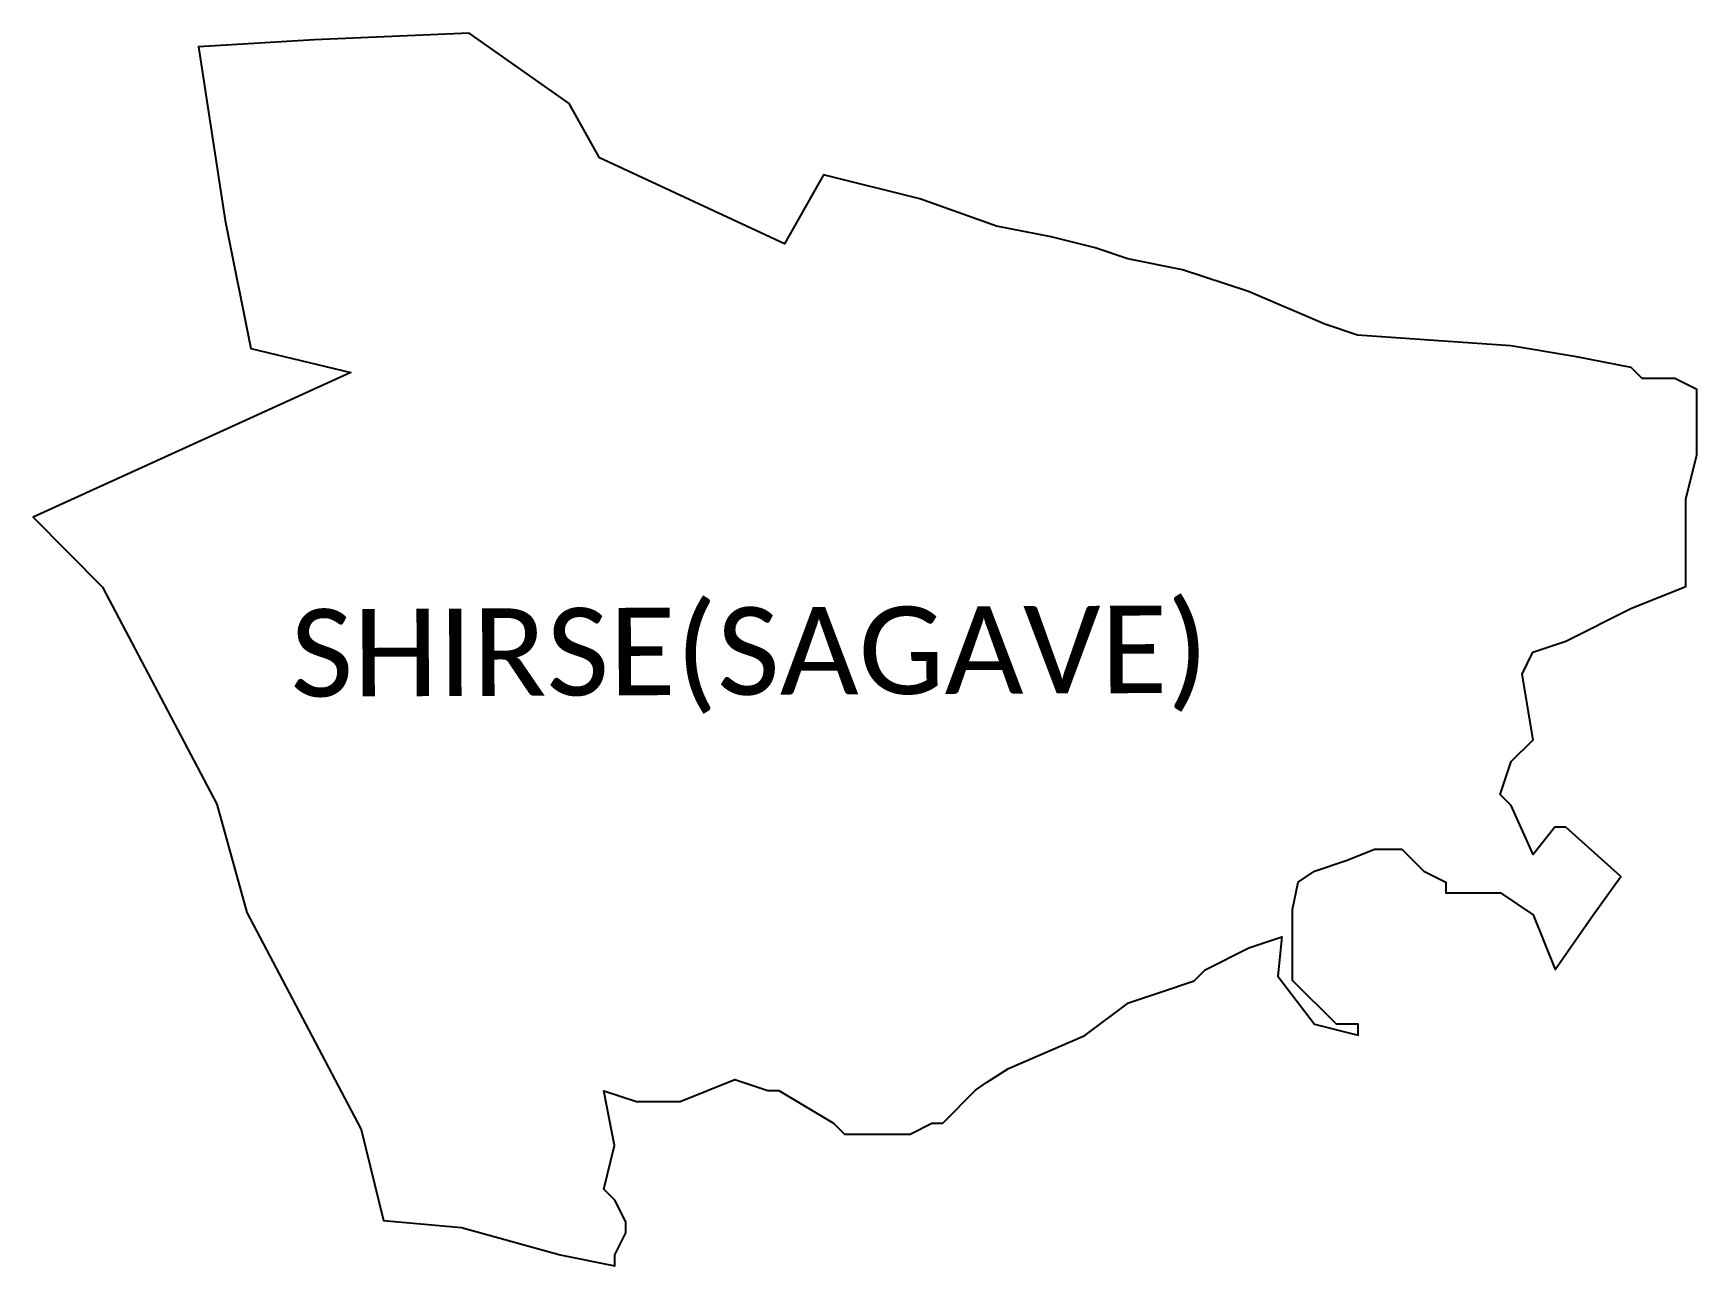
# Model space of a CAD drawing. Header units: metres. Extents: x 319601 to 326388, y 1828891 to 1831530.
# Drawn here: x 323421 to 326388, y 1829149 to 1831346 of the extents above; entities that cross this region are included whole.
import ezdxf

# ---------------------------------------------------------------- set-up
doc = ezdxf.new("R2010")
doc.units = ezdxf.units.M
doc.header["$MEASUREMENT"] = 0
doc.layers.add('VILLAGE BOUNDRY', color=10, linetype='Continuous')
doc.layers.add('VILLAGE NAME', color=250, linetype='Continuous')
doc.styles.get("Standard").update_dxf_attribs({"font": 'arial.ttf'})

msp = doc.modelspace()

# ---------------------------------------------------------------- linework, layer by layer
at = {"layer": 'VILLAGE BOUNDRY'}
msp.add_lwpolyline([(325667.1, 1829783.9), (325676.8, 1829832.7), (325706, 1829852.2), (325764.5, 1829871.8), (325813.3, 1829891.3), (325862.1, 1829891.4), (325901.1, 1829852.4), (325940.1, 1829832.9), (325940.2, 1829813.4), (326037.7, 1829813.5), (326096.3, 1829774.6), (326135.4, 1829677.1), (326203.6, 1829774.7), (326252.3, 1829843), (326154.6, 1829930.7), (326135.1, 1829930.7), (326096.2, 1829881.9), (326057, 1829969.6), (326037.5, 1829989.1), (326057, 1830047.6), (326095.9, 1830086.7), (326076.3, 1830203.7), (326095.8, 1830242.8), (326154.3, 1830262.3), (326271.3, 1830321), (326368.6, 1830360.1), (326368.6, 1830516.2), (326387.9, 1830594.2), (326387.9, 1830711.3), (326348.9, 1830730.8), (326290.4, 1830730.7), (326270.8, 1830750.2), (326173.2, 1830769.6), (326056.2, 1830789), (325783, 1830808.2), (325724.5, 1830827.7), (325588.5, 1830885.8), (325470.8, 1830924.9), (325373.2, 1830944.4), (325314.7, 1830963.8), (325236.6, 1830983.3), (325139.1, 1831002.6), (325002.5, 1831051.3), (324830.3, 1831094.1), (324760.7, 1830970.7), (324431, 1831124.5), (324376.6, 1831221.3), (324198.3, 1831346.5), (323922.7, 1831334.6), (323715.9, 1831322.2), (323762.9, 1831012.6), (323808.7, 1830784.2), (323987.5, 1830741.7), (323420.9, 1830483.7), (323544.1, 1830358.9), (323748.1, 1829971.7), (323802, 1829778.5), (324006, 1829391.3), (324045.3, 1829229.5), (324185, 1829216.6), (324360.6, 1829168), (324458.2, 1829148.6), (324458.1, 1829168.1), (324477.6, 1829207.1), (324477.6, 1829226.6), (324458, 1829265.6), (324438.5, 1829285.1), (324457.9, 1829363.2), (324438.3, 1829460.7), (324496.9, 1829441.3), (324574.9, 1829441.4), (324672.4, 1829480.4), (324731, 1829461), (324750.5, 1829461), (324848.1, 1829402.6), (324867.6, 1829383.1), (324984.7, 1829383.2), (325023.7, 1829402.8), (325043.2, 1829402.8), (325101.6, 1829461.4), (325121.1, 1829475.5), (325160.1, 1829500.5), (325296.6, 1829559.1), (325374.6, 1829617.7), (325433.1, 1829637.3), (325491.6, 1829656.9), (325511.1, 1829676.4), (325589.1, 1829715.5), (325647.6, 1829735.1), (325640.7, 1829664.7), (325706.3, 1829579.1), (325784.3, 1829559.7), (325784.3, 1829579.1), (325745.3, 1829579.1), (325667.2, 1829657.1)], close=True, dxfattribs=at)

# ---------------------------------------------------------------- texts
at = {"layer": 'VILLAGE NAME', "insert": (323879.5, 1830319.3), "char_height": 155.989, "attachment_point": 1, "rotation": 0.2435}
msp.add_mtext_dynamic_manual_height_columns('{\\fCalibri|b0|i0|c0|p34;SHIRSE(SAGAVE)}', width=152.36, gutter_width=779.9, heights=[0], dxfattribs=at)

doc.saveas('drawing.dxf')
